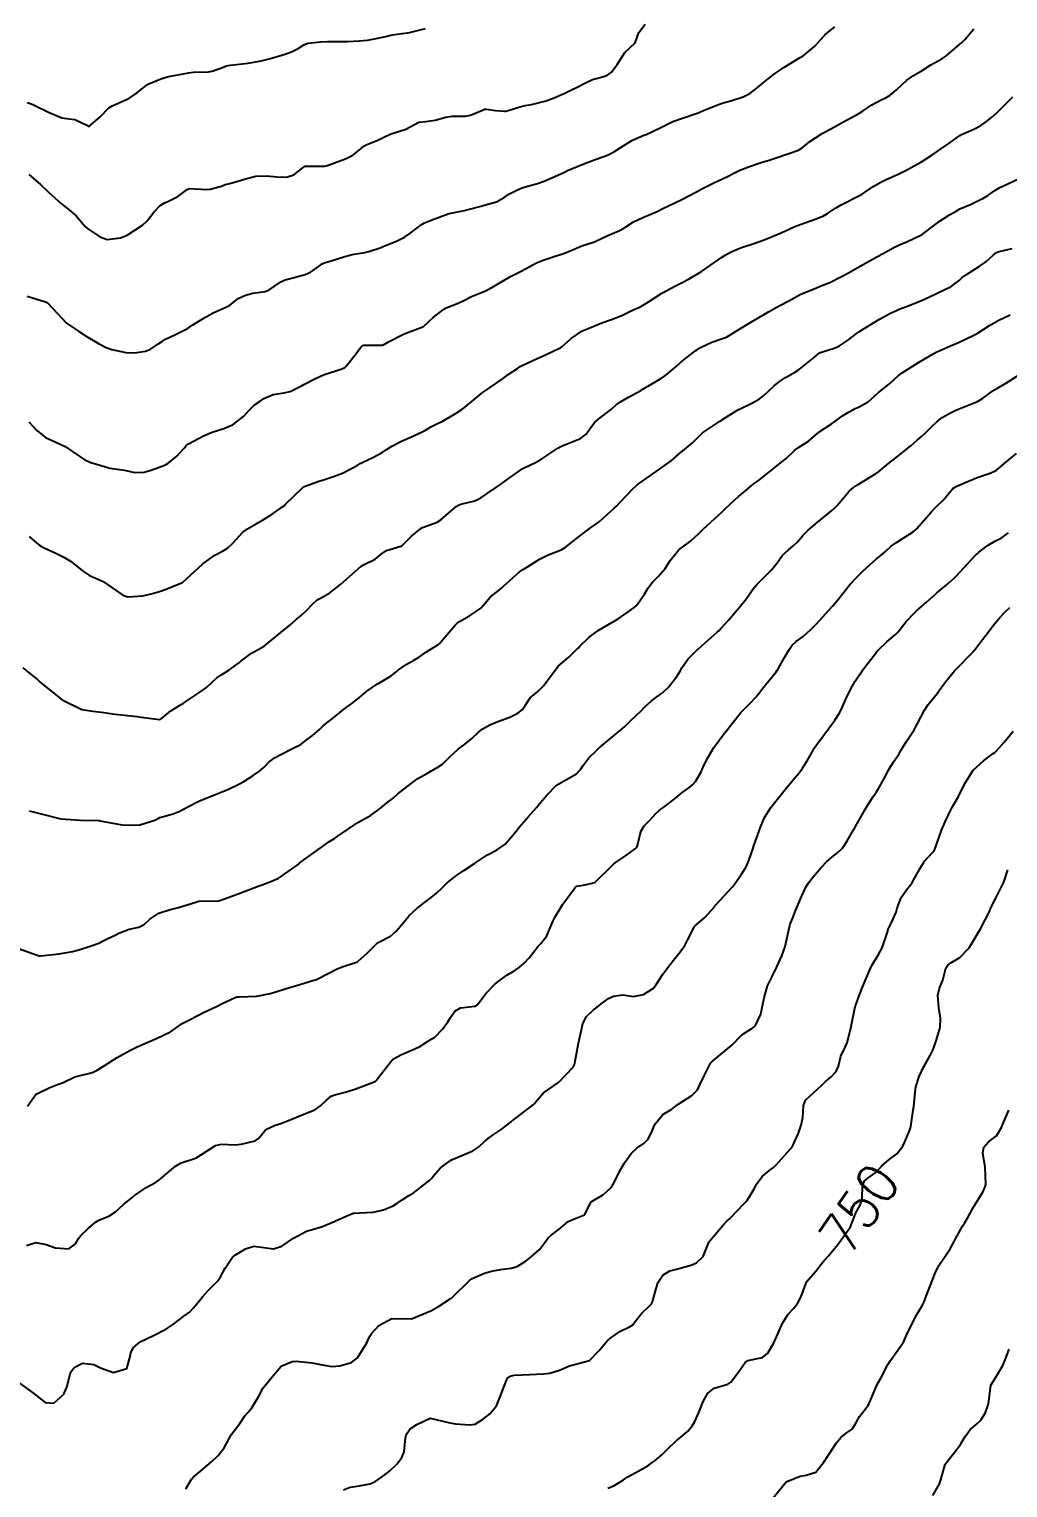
# Model space of a CAD drawing. Header units: metres. Extents: x 298520 to 308411, y 7433745 to 7450750.
# Drawn here: x 299034.4 to 299133.1, y 7449821.7 to 7449968.8 of the extents above; entities that cross this region are included whole.
import ezdxf
from ezdxf.enums import TextEntityAlignment as Align

# ---------------------------------------------------------------- set-up
doc = ezdxf.new("R2010")
doc.units = ezdxf.units.M
doc.header["$LTSCALE"] = 10
for name, color, linetype in [('Cotas', 45, 'Continuous'), ('Curvas de Nivel 1m', 11, 'Continuous'), ('Curvas de Nivel 5m', 15, 'Continuous')]:
    doc.layers.add(name, color=color, linetype=linetype)
doc.styles.add('Style-STANDARD', font='STANDARD.shx')

msp = doc.modelspace()

# ---------------------------------------------------------------- linework, layer by layer
at = {"layer": 'Curvas de Nivel 1m', "flags": 128}
for points, elevation in [([(299034.18, 7449941.86), (299036.02, 7449941.32), (299036.17, 7449941.25), (299036.27, 7449941.16), (299038.15, 7449939.14), (299039.36, 7449938.33), (299040.14, 7449937.85), (299041.38, 7449937.1), (299042.13, 7449936.69), (299042.72, 7449936.48), (299044.12, 7449936.21), (299045.02, 7449936.15), (299046.12, 7449936.33), (299046.62, 7449936.54), (299047.37, 7449937.03), (299047.82, 7449937.34), (299048.14, 7449937.54), (299049.14, 7449938.01), (299050.15, 7449938.5), (299050.46, 7449938.68), (299050.9, 7449938.98), (299051.66, 7449939.47), (299052.16, 7449939.76), (299052.95, 7449940.18), (299054.17, 7449940.72), (299054.58, 7449940.94), (299055.48, 7449941.63), (299056.19, 7449941.98), (299056.94, 7449942.17), (299058.19, 7449942.36), (299058.6, 7449942.5), (299059.14, 7449942.89), (299059.76, 7449943.33), (299060.21, 7449943.52), (299061.1, 7449943.75), (299062.21, 7449944.05), (299062.75, 7449944.31), (299063.53, 7449944.84), (299063.93, 7449945.13), (299064.23, 7449945.27), (299064.84, 7449945.43), (299066.23, 7449945.89), (299066.96, 7449946.07), (299068.24, 7449946.28), (299068.65, 7449946.37), (299069.79, 7449946.76), (299070.11, 7449946.89), (299070.25, 7449946.95), (299071.52, 7449947.47), (299072.26, 7449947.84), (299072.8, 7449948.19), (299073.48, 7449948.72), (299073.92, 7449949.07), (299074.28, 7449949.26), (299075.22, 7449949.63), (299076.29, 7449950.06), (299076.76, 7449950.21), (299078.29, 7449950.52), (299078.4, 7449950.55), (299078.81, 7449950.65), (299079.98, 7449950.96), (299080.3, 7449951.04), (299081.53, 7449951.39), (299082.31, 7449951.83), (299082.78, 7449952.15), (299083.64, 7449952.6), (299084.11, 7449952.8), (299084.33, 7449952.86), (299085.68, 7449953.23), (299086.33, 7449953.49), (299088.03, 7449954.23), (299088.34, 7449954.36), (299088.46, 7449954.42), (299088.71, 7449954.54), (299090.35, 7449955.22), (299091.5, 7449955.65), (299092.36, 7449955.96), (299092.73, 7449956.11), (299093.44, 7449956.48), (299094, 7449956.84), (299094.37, 7449957.09), (299095.24, 7449957.61), (299096.39, 7449958.12), (299096.63, 7449958.2), (299097.22, 7449958.44), (299098.4, 7449959.04), (299099.33, 7449959.49), (299100.41, 7449959.88), (299101.89, 7449960.38), (299102.42, 7449960.59), (299103.66, 7449961.11), (299104.42, 7449961.37), (299105.19, 7449961.58), (299106.43, 7449961.99), (299107.08, 7449962.32), (299107.85, 7449962.9), (299108.45, 7449963.39), (299108.96, 7449963.79), (299109.59, 7449964.29), (299110.1, 7449964.65), (299110.47, 7449964.91), (299112.18, 7449965.96), (299112.48, 7449966.13), (299112.66, 7449966.25), (299113.65, 7449967.08), (299114.5, 7449968.05), (299114.58, 7449968.15), (299114.65, 7449968.23), (299115.68, 7449969.06)], 739), ([(299034.18, 7449961.42), (299034.42, 7449961.36), (299034.8, 7449961.18), (299036.41, 7449960.39), (299037.67, 7449959.88), (299038.4, 7449959.75), (299038.97, 7449959.71), (299040.2, 7449959.11), (299040.32, 7449959.04), (299040.39, 7449959.03), (299040.46, 7449959.04), (299040.57, 7449959.11), (299041.54, 7449959.96), (299042.41, 7449960.87), (299042.75, 7449961.08), (299043.91, 7449961.58), (299044.42, 7449961.83), (299045.17, 7449962.32), (299046.06, 7449963.04), (299046.27, 7449963.21), (299046.45, 7449963.31), (299047.66, 7449963.81), (299048.45, 7449964.03), (299049.74, 7449964.28), (299050.46, 7449964.42), (299050.97, 7449964.47), (299052.46, 7449964.52), (299052.84, 7449964.59), (299053.87, 7449964.96), (299054.3, 7449965.11), (299054.46, 7449965.15), (299054.69, 7449965.18), (299056.47, 7449965.37), (299057.77, 7449965.6), (299058.47, 7449965.77), (299059.77, 7449966.17), (299060.48, 7449966.4), (299060.83, 7449966.52), (299061.51, 7449966.86), (299062.1, 7449967.24), (299062.49, 7449967.4), (299063.8, 7449967.53), (299064.49, 7449967.56), (299065.73, 7449967.57), (299066.49, 7449967.56), (299067.66, 7449967.63), (299068.5, 7449967.71), (299069.4, 7449967.87), (299070.5, 7449968.12), (299071.02, 7449968.23), (299072.51, 7449968.45), (299072.75, 7449968.49), (299073.7, 7449968.72), (299074.36, 7449968.87)], 737), ([(299034.33, 7449954.14), (299035.5, 7449953.17), (299036.31, 7449952.37), (299037.68, 7449951.15), (299038.29, 7449950.67), (299039.12, 7449949.97), (299039.85, 7449949.12), (299040.04, 7449948.89), (299040.27, 7449948.7), (299041.49, 7449947.87), (299042.26, 7449947.58), (299043.59, 7449947.75), (299044.26, 7449948.02), (299045.82, 7449949.05), (299046.28, 7449949.47), (299046.97, 7449950.35), (299047.58, 7449951.03), (299048.04, 7449951.28), (299048.3, 7449951.38), (299049.38, 7449951.93), (299050.32, 7449952.64), (299050.57, 7449952.74), (299052.32, 7449952.65), (299052.63, 7449952.66), (299053.77, 7449952.96), (299054.14, 7449953.14), (299054.33, 7449953.19), (299054.61, 7449953.23), (299056.33, 7449953.76), (299057.25, 7449953.99), (299058.33, 7449954.01), (299059.36, 7449953.91), (299060.33, 7449953.88), (299061.08, 7449954.11), (299062.04, 7449954.85), (299062.22, 7449954.98), (299062.34, 7449955), (299064.18, 7449954.99), (299064.34, 7449955.02), (299064.65, 7449955.13), (299066.35, 7449955.77), (299067.04, 7449956.11), (299067.89, 7449956.78), (299068.15, 7449957), (299068.37, 7449957.13), (299069.55, 7449957.6), (299070.38, 7449958.02), (299070.89, 7449958.25), (299072.39, 7449958.73), (299073.7, 7449959.42), (299074.4, 7449959.51), (299075.34, 7449959.63), (299076.41, 7449959.95), (299077.05, 7449960.03), (299078.41, 7449960.02), (299078.92, 7449960.14), (299080.12, 7449960.64), (299080.32, 7449960.73), (299080.41, 7449960.75), (299080.52, 7449960.75), (299081.44, 7449960.62), (299082.33, 7449960.53), (299082.41, 7449960.53), (299082.48, 7449960.54), (299082.72, 7449960.61), (299084.01, 7449961), (299084.42, 7449961.1), (299085.06, 7449961.22), (299086.42, 7449961.56), (299087.17, 7449961.81), (299088.43, 7449962.34), (299088.84, 7449962.54), (299089.89, 7449963.07), (299090.45, 7449963.38), (299091.23, 7449963.73), (299092.46, 7449964.08), (299092.75, 7449964.19), (299093.15, 7449964.48), (299093.71, 7449965.24), (299094.48, 7449966.47), (299095.53, 7449967.43), (299095.89, 7449968.46), (299096.52, 7449969.3)], 738), ([(299034.36, 7449917.64), (299034.9, 7449917.17), (299035.45, 7449916.73), (299035.88, 7449916.49), (299037.06, 7449915.96), (299037.87, 7449915.55), (299038.55, 7449915.13), (299039.85, 7449914.11), (299040.45, 7449913.71), (299041.84, 7449913.09), (299043.83, 7449911.73), (299044.32, 7449911.56), (299045.83, 7449911.64), (299046.94, 7449911.92), (299047.83, 7449912.19), (299048.44, 7449912.41), (299049.84, 7449913), (299051.86, 7449914.83), (299051.94, 7449914.9), (299052.03, 7449914.97), (299053.1, 7449915.74), (299053.88, 7449916.14), (299054.39, 7449916.44), (299054.89, 7449916.94), (299055.9, 7449918.02), (299056.41, 7449918.41), (299057.27, 7449918.91), (299057.69, 7449919.13), (299057.92, 7449919.27), (299058.91, 7449919.9), (299059.94, 7449920.62), (299060.09, 7449920.73), (299060.24, 7449920.88), (299061.96, 7449922.53), (299062.15, 7449922.66), (299062.58, 7449922.84), (299063.6, 7449923.2), (299063.97, 7449923.32), (299065.1, 7449923.69), (299065.98, 7449924.03), (299067.47, 7449924.79), (299067.78, 7449924.99), (299067.99, 7449925.1), (299069.13, 7449925.64), (299070, 7449926.12), (299070.39, 7449926.37), (299070.98, 7449926.75), (299072.02, 7449927.27), (299073.03, 7449927.71), (299074.03, 7449928.19), (299074.37, 7449928.36), (299074.92, 7449928.7), (299075.66, 7449929.07), (299076.04, 7449929.25), (299077.45, 7449930.08), (299078.05, 7449930.45), (299078.17, 7449930.54), (299078.31, 7449930.66), (299079.27, 7449931.45), (299080.07, 7449932.11), (299080.38, 7449932.33), (299080.81, 7449932.63), (299082.09, 7449933.52), (299082.72, 7449933.98), (299083.65, 7449934.59), (299083.93, 7449934.77), (299084.11, 7449934.87), (299085.27, 7449935.42), (299086.12, 7449935.79), (299087.76, 7449936.55), (299088, 7449936.67), (299088.13, 7449936.78), (299089.05, 7449937.62), (299090.15, 7449938.34), (299090.27, 7449938.4), (299090.54, 7449938.51), (299092.16, 7449939.17), (299093.12, 7449939.53), (299094.17, 7449939.94), (299094.52, 7449940.11), (299095.27, 7449940.46), (299095.89, 7449940.74), (299096.18, 7449940.88), (299097.14, 7449941.49), (299098.2, 7449942.17), (299098.36, 7449942.26), (299098.65, 7449942.42), (299099.66, 7449942.95), (299100.21, 7449943.21), (299100.99, 7449943.61), (299102.22, 7449944.38), (299104.24, 7449945.78), (299104.59, 7449946), (299105.22, 7449946.34), (299105.92, 7449946.66), (299106.25, 7449946.79), (299107.4, 7449947.17), (299108.26, 7449947.47), (299108.87, 7449947.69), (299110.27, 7449948.28), (299111.65, 7449948.89), (299112.28, 7449949.14), (299113.7, 7449949.66), (299114.29, 7449949.87), (299114.53, 7449949.98), (299114.92, 7449950.22), (299115.75, 7449950.77), (299116.3, 7449951.09), (299118.15, 7449952.02), (299118.31, 7449952.1), (299118.36, 7449952.13), (299118.43, 7449952.18), (299119.54, 7449952.95), (299120.33, 7449953.39), (299120.86, 7449953.63), (299122, 7449954.14), (299122.24, 7449954.25), (299122.34, 7449954.31), (299122.71, 7449954.5), (299124.36, 7449955.41), (299124.79, 7449955.67), (299125.47, 7449956.1), (299125.99, 7449956.47), (299126.37, 7449956.73), (299127.18, 7449957.28), (299128.27, 7449958.07), (299128.34, 7449958.12), (299128.38, 7449958.15), (299129.71, 7449958.73), (299130.4, 7449959.1), (299130.96, 7449959.48), (299131.65, 7449960.03), (299132.05, 7449960.39), (299132.42, 7449960.78), (299133.65, 7449962)], 741), ([(299033.74, 7449904.37), (299035.24, 7449903.17), (299035.49, 7449902.93), (299035.72, 7449902.74), (299037.7, 7449901.14), (299039.69, 7449900.19), (299040.79, 7449900), (299041.69, 7449899.92), (299043.05, 7449899.71), (299043.68, 7449899.63), (299045.27, 7449899.46), (299045.68, 7449899.41), (299047.52, 7449899.17), (299047.68, 7449899.23), (299048.66, 7449900.04), (299049.7, 7449900.68), (299049.9, 7449900.8), (299050.17, 7449900.99), (299051.71, 7449902.01), (299052.28, 7449902.4), (299052.87, 7449902.96), (299053.31, 7449903.37), (299053.73, 7449903.64), (299054.54, 7449904.14), (299055.59, 7449904.93), (299055.67, 7449905), (299055.75, 7449905.07), (299056.8, 7449905.87), (299057.77, 7449906.39), (299058.09, 7449906.57), (299058.5, 7449906.89), (299059.2, 7449907.47), (299059.78, 7449907.94), (299060.87, 7449908.86), (299061.35, 7449909.3), (299061.81, 7449909.68), (299062.43, 7449910.22), (299063, 7449910.84), (299063.43, 7449911.23), (299063.83, 7449911.44), (299064.71, 7449911.94), (299065.84, 7449912.81), (299067.86, 7449914.64), (299067.95, 7449914.69), (299068.12, 7449914.78), (299069.29, 7449915.35), (299069.88, 7449915.84), (299070.42, 7449916.21), (299071.89, 7449916.65), (299071.95, 7449916.67), (299072.03, 7449916.73), (299072.96, 7449917.66), (299073.91, 7449918.45), (299074.08, 7449918.54), (299074.52, 7449918.7), (299075.53, 7449919.08), (299075.92, 7449919.32), (299077.47, 7449920.67), (299077.76, 7449920.84), (299077.94, 7449920.89), (299079.34, 7449921.24), (299079.95, 7449921.53), (299080.6, 7449921.98), (299081.53, 7449922.62), (299081.97, 7449922.92), (299082.94, 7449923.63), (299083.98, 7449924.37), (299084.12, 7449924.45), (299084.4, 7449924.59), (299085.46, 7449925.1), (299086, 7449925.4), (299086.7, 7449925.86), (299087.73, 7449926.54), (299088.01, 7449926.71), (299088.31, 7449926.83), (299090.02, 7449927.52), (299090.58, 7449927.96), (299090.96, 7449928.51), (299091.42, 7449929.13), (299092.04, 7449929.64), (299093.14, 7449930.48), (299093.62, 7449930.91), (299094.06, 7449931.23), (299094.85, 7449931.69), (299096.08, 7449932.36), (299096.14, 7449932.39), (299096.23, 7449932.45), (299098.09, 7449933.53), (299098.62, 7449933.9), (299099.21, 7449934.41), (299099.68, 7449934.83), (299100.11, 7449935.2), (299100.78, 7449935.73), (299101.65, 7449936.38), (299101.93, 7449936.58), (299102.13, 7449936.69), (299103.26, 7449937.24), (299104.14, 7449937.53), (299104.75, 7449937.74), (299105.71, 7449938.33), (299105.97, 7449938.51), (299106.16, 7449938.63), (299106.94, 7449939.1), (299108.17, 7449939.83), (299108.47, 7449940), (299108.99, 7449940.29), (299109.74, 7449940.72), (299110.18, 7449940.96), (299111.04, 7449941.42), (299112.19, 7449942.03), (299112.66, 7449942.25), (299113.74, 7449942.7), (299114.2, 7449942.88), (299115.16, 7449943.27), (299116.22, 7449943.79), (299116.49, 7449943.94), (299116.98, 7449944.2), (299118.23, 7449944.91), (299119.91, 7449945.83), (299120.24, 7449946.02), (299120.33, 7449946.07), (299120.48, 7449946.16), (299121.61, 7449946.79), (299122.26, 7449947.08), (299123, 7449947.39), (299124.27, 7449947.98), (299124.35, 7449948.03), (299124.47, 7449948.11), (299125.5, 7449948.88), (299126.29, 7449949.46), (299126.66, 7449949.72), (299127.25, 7449950.08), (299127.91, 7449950.46), (299128.3, 7449950.67), (299129.42, 7449951.17), (299130.31, 7449951.58), (299130.62, 7449951.73), (299131.1, 7449952.03), (299131.81, 7449952.54), (299132.33, 7449952.84), (299133.12, 7449953.22), (299134.34, 7449953.78)], 742), ([(299034.36, 7449889.97), (299035.57, 7449889.64), (299037.56, 7449889.14), (299039.55, 7449889.03), (299041.43, 7449888.97), (299041.55, 7449888.96), (299041.72, 7449888.92), (299043.55, 7449888.58), (299044.11, 7449888.51), (299045.55, 7449888.56), (299047.06, 7449889.03), (299047.38, 7449889.2), (299047.56, 7449889.28), (299048.92, 7449889.65), (299049.57, 7449889.91), (299050.26, 7449890.3), (299051.58, 7449890.97), (299053.01, 7449891.53), (299053.59, 7449891.77), (299054.42, 7449892.12), (299055.6, 7449892.67), (299056.05, 7449892.92), (299056.99, 7449893.53), (299057.62, 7449893.97), (299058.12, 7449894.4), (299058.6, 7449894.89), (299059.19, 7449895.34), (299059.64, 7449895.59), (299061.14, 7449896.35), (299061.65, 7449896.59), (299061.81, 7449896.69), (299062.02, 7449896.85), (299062.95, 7449897.55), (299063.67, 7449898.18), (299064, 7449898.49), (299064.4, 7449898.82), (299065.12, 7449899.38), (299065.69, 7449899.85), (299066.22, 7449900.27), (299066.95, 7449900.79), (299067.71, 7449901.4), (299068.46, 7449902.03), (299069.54, 7449902.76), (299069.66, 7449902.83), (299069.72, 7449902.87), (299070.89, 7449903.59), (299071.74, 7449904.26), (299072.41, 7449904.73), (299073.27, 7449905.19), (299073.75, 7449905.49), (299074.47, 7449905.99), (299075.6, 7449906.69), (299075.7, 7449906.76), (299075.77, 7449906.84), (299077.33, 7449908.67), (299077.56, 7449908.9), (299077.8, 7449909.07), (299078.81, 7449909.64), (299079.81, 7449910.29), (299080, 7449910.45), (299080.14, 7449910.64), (299080.93, 7449911.53), (299081.84, 7449912.24), (299082.05, 7449912.41), (299082.25, 7449912.61), (299083.86, 7449914.06), (299084.17, 7449914.28), (299084.66, 7449914.58), (299085.39, 7449915.06), (299085.87, 7449915.36), (299086.67, 7449915.76), (299087.89, 7449916.22), (299088.11, 7449916.32), (299088.45, 7449916.53), (299089.9, 7449917.65), (299091.03, 7449918.51), (299091.54, 7449918.88), (299091.92, 7449919.16), (299093.42, 7449920.48), (299093.68, 7449920.73), (299093.94, 7449921.02), (299094.64, 7449921.78), (299095.31, 7449922.46), (299095.65, 7449922.77), (299095.97, 7449923.02), (299097.98, 7449924.42), (299099.15, 7449925.25), (299100, 7449925.99), (299100.21, 7449926.18), (299100.49, 7449926.4), (299101.32, 7449927.08), (299102.02, 7449927.79), (299102.32, 7449928.08), (299102.73, 7449928.37), (299104.04, 7449929.22), (299104.72, 7449929.67), (299105.78, 7449930.33), (299105.95, 7449930.43), (299106.06, 7449930.48), (299107.3, 7449931.08), (299108.07, 7449931.53), (299108.51, 7449931.86), (299108.98, 7449932.29), (299109.55, 7449932.83), (299110.09, 7449933.26), (299110.71, 7449933.67), (299111.71, 7449934.26), (299111.96, 7449934.41), (299112.11, 7449934.5), (299113.61, 7449935.73), (299114.12, 7449936.15), (299114.18, 7449936.18), (299114.33, 7449936.23), (299115.69, 7449936.65), (299116.13, 7449936.85), (299116.95, 7449937.39), (299117.97, 7449938.19), (299118.07, 7449938.27), (299118.15, 7449938.32), (299118.52, 7449938.55), (299120.17, 7449939.56), (299120.55, 7449939.77), (299121.3, 7449940.15), (299121.89, 7449940.43), (299122.18, 7449940.56), (299122.89, 7449940.84), (299124.19, 7449941.35), (299124.71, 7449941.58), (299125.81, 7449942.09), (299126.07, 7449942.22), (299126.2, 7449942.27), (299127.42, 7449942.86), (299128.21, 7449943.47), (299128.53, 7449943.75), (299128.97, 7449944.06), (299130.23, 7449944.86), (299130.92, 7449945.35), (299131.69, 7449946.03), (299132, 7449946.27), (299132.25, 7449946.37), (299133.58, 7449946.68)], 743), ([(299033.4, 7449876.05), (299035.17, 7449875.39), (299035.39, 7449875.33), (299035.54, 7449875.32), (299037.4, 7449875.54), (299038.75, 7449875.78), (299039.4, 7449875.94), (299040.64, 7449876.33), (299041.41, 7449876.62), (299041.72, 7449876.78), (299042.33, 7449877.08), (299043.06, 7449877.43), (299043.42, 7449877.63), (299044.47, 7449878.01), (299045.43, 7449878.21), (299045.98, 7449878.49), (299046.56, 7449879.03), (299047.45, 7449879.64), (299048.5, 7449879.96), (299049.45, 7449880.21), (299051.28, 7449880.79), (299051.46, 7449880.84), (299051.57, 7449880.86), (299053.46, 7449880.87), (299053.53, 7449880.88), (299053.71, 7449880.95), (299054.98, 7449881.42), (299055.47, 7449881.6), (299056.6, 7449882.04), (299057.48, 7449882.35), (299057.89, 7449882.49), (299058.93, 7449882.89), (299059.31, 7449883.06), (299059.49, 7449883.15), (299060.52, 7449883.85), (299061.51, 7449884.56), (299061.67, 7449884.69), (299061.87, 7449884.85), (299063.52, 7449886.03), (299063.99, 7449886.37), (299064.63, 7449886.82), (299065.17, 7449887.18), (299065.54, 7449887.44), (299067.55, 7449888.78), (299068.83, 7449889.5), (299069.57, 7449890.02), (299069.99, 7449890.35), (299070.48, 7449890.75), (299071.09, 7449891.24), (299071.59, 7449891.66), (299072.91, 7449892.72), (299073.61, 7449893.21), (299074.56, 7449893.75), (299075.62, 7449894.35), (299076.07, 7449894.68), (299076.87, 7449895.44), (299077.65, 7449896.17), (299077.92, 7449896.39), (299078.31, 7449896.65), (299079.06, 7449897.24), (299079.67, 7449897.86), (299080.09, 7449898.21), (299080.87, 7449898.63), (299081.43, 7449898.87), (299081.68, 7449898.97), (299082.87, 7449899.42), (299083.69, 7449899.82), (299084.12, 7449900.16), (299084.41, 7449900.58), (299084.93, 7449901.36), (299085.72, 7449902.01), (299086.29, 7449902.56), (299087.74, 7449904.54), (299088.82, 7449905.47), (299089.77, 7449906.39), (299089.84, 7449906.45), (299089.9, 7449906.52), (299090.85, 7449907.44), (299091.79, 7449908.15), (299092.36, 7449908.49), (299093.8, 7449909.32), (299094.48, 7449909.79), (299095.39, 7449910.45), (299095.61, 7449910.65), (299095.82, 7449910.92), (299096.45, 7449911.83), (299096.84, 7449912.44), (299097.27, 7449913.01), (299097.85, 7449913.59), (299098.55, 7449914.42), (299099.07, 7449915.22), (299099.89, 7449916.26), (299099.96, 7449916.33), (299100.05, 7449916.4), (299101.12, 7449917.17), (299101.91, 7449917.91), (299102.37, 7449918.37), (299103.93, 7449919.77), (299104.23, 7449920.05), (299104.54, 7449920.34), (299105.25, 7449921.03), (299105.95, 7449921.66), (299106.31, 7449921.97), (299106.72, 7449922.32), (299107.41, 7449922.87), (299107.97, 7449923.29), (299109.24, 7449924.29), (299109.99, 7449924.89), (299110.76, 7449925.51), (299111.56, 7449926.26), (299111.8, 7449926.47), (299112.01, 7449926.6), (299113.02, 7449927.25), (299114.03, 7449928.14), (299114.08, 7449928.18), (299114.15, 7449928.23), (299115.29, 7449928.97), (299116.05, 7449929.51), (299116.46, 7449929.79), (299117.12, 7449930.2), (299117.72, 7449930.53), (299118.06, 7449930.68), (299119.02, 7449931.22), (299120.08, 7449932.16), (299121.2, 7449933.04), (299122.1, 7449933.86), (299122.46, 7449934.13), (299124.11, 7449935.18), (299124.7, 7449935.53), (299125.66, 7449936.09), (299125.96, 7449936.26), (299126.13, 7449936.34), (299127.34, 7449936.87), (299128.14, 7449937.21), (299128.73, 7449937.47), (299129.9, 7449938.04), (299130.15, 7449938.19), (299131.28, 7449938.92), (299132.17, 7449939.42), (299133.35, 7449940)], 744), ([(299034.1, 7449846.12), (299035.05, 7449846.43), (299036.09, 7449846.2), (299037.04, 7449845.86), (299038.39, 7449845.77), (299039.04, 7449846.28), (299039.35, 7449846.81), (299039.58, 7449847.11), (299040.34, 7449847.84), (299041.07, 7449848.45), (299041.48, 7449848.69), (299042.4, 7449849.08), (299043.09, 7449849.5), (299043.91, 7449850.24), (299044.9, 7449851.05), (299045.01, 7449851.15), (299045.11, 7449851.23), (299046.18, 7449851.97), (299047.12, 7449852.48), (299047.45, 7449852.7), (299047.82, 7449853.01), (299048.52, 7449853.62), (299049.14, 7449854.13), (299049.7, 7449854.44), (299051.15, 7449854.91), (299051.3, 7449854.98), (299053.17, 7449856.2), (299053.78, 7449856.33), (299055.17, 7449856.25), (299055.76, 7449856.33), (299057.17, 7449856.68), (299057.51, 7449856.91), (299058.27, 7449857.8), (299059.19, 7449858.25), (299059.67, 7449858.4), (299060.87, 7449858.86), (299061.12, 7449858.95), (299061.2, 7449858.98), (299061.43, 7449859.08), (299063.21, 7449859.8), (299063.8, 7449860.24), (299064.4, 7449860.82), (299064.86, 7449861.18), (299065.23, 7449861.32), (299066.41, 7449861.61), (299067.23, 7449861.87), (299069.03, 7449862.55), (299069.24, 7449862.65), (299069.31, 7449862.69), (299069.38, 7449862.76), (299070.21, 7449863.8), (299070.95, 7449864.74), (299071.12, 7449864.9), (299071.28, 7449865), (299071.89, 7449865.34), (299073.29, 7449865.96), (299073.81, 7449866.19), (299074.57, 7449866.7), (299075.02, 7449866.97), (299075.3, 7449867.14), (299076.07, 7449867.92), (299076.61, 7449868.68), (299076.88, 7449869.12), (299077.33, 7449869.76), (299077.89, 7449870.1), (299079.34, 7449870.26), (299079.58, 7449870.4), (299079.77, 7449870.64), (299080.45, 7449871.53), (299081.36, 7449872.48), (299081.52, 7449872.62), (299082.59, 7449873.39), (299083.38, 7449873.85), (299083.83, 7449874.15), (299084.31, 7449874.58), (299084.84, 7449875.14), (299085.41, 7449875.87), (299085.71, 7449876.26), (299086, 7449876.56), (299086.62, 7449877.36), (299087.13, 7449878.55), (299087.21, 7449878.78), (299087.44, 7449879.26), (299088.22, 7449880.54), (299089.48, 7449882.24), (299089.65, 7449882.35), (299090.48, 7449882.51), (299091.31, 7449882.68), (299091.49, 7449882.77), (299093.23, 7449884.47), (299093.37, 7449884.6), (299093.51, 7449884.71), (299094.55, 7449885.42), (299095.53, 7449886.11), (299095.69, 7449886.29), (299095.77, 7449886.45), (299096.1, 7449887.89), (299096.43, 7449888.44), (299096.99, 7449889.01), (299097.57, 7449889.65), (299097.98, 7449890.02), (299098.56, 7449890.42), (299099.59, 7449891.23), (299100.22, 7449891.77), (299101.06, 7449892.39), (299101.36, 7449892.62), (299101.61, 7449892.91), (299102.16, 7449893.83), (299102.4, 7449894.37), (299102.8, 7449895.2), (299103.47, 7449896.35), (299103.66, 7449896.63), (299104.39, 7449897.62), (299104.98, 7449898.34), (299105.29, 7449898.72), (299105.68, 7449899.23), (299106.16, 7449899.85), (299106.61, 7449900.32), (299107.17, 7449900.85), (299107.71, 7449901.41), (299108.1, 7449901.92), (299108.38, 7449902.3), (299109.74, 7449903.98), (299109.87, 7449904.15), (299109.95, 7449904.28), (299110.61, 7449905.42), (299111.09, 7449906.27), (299111.37, 7449906.68), (299111.78, 7449907.04), (299112.48, 7449907.56), (299113.26, 7449908.25), (299113.8, 7449908.78), (299115.11, 7449910.22), (299115.43, 7449910.6), (299115.83, 7449911.08), (299116.34, 7449911.7), (299116.71, 7449912.2), (299117.21, 7449912.84), (299117.86, 7449913.5), (299118.53, 7449914.18), (299119.88, 7449915.39), (299120.31, 7449915.72), (299120.82, 7449916.15), (299121.37, 7449916.67), (299121.9, 7449917.04), (299122.58, 7449917.46), (299123.57, 7449918.12), (299123.77, 7449918.26), (299123.92, 7449918.39), (299125.4, 7449920.1), (299125.65, 7449920.38), (299125.94, 7449920.66), (299126.68, 7449921.36), (299127.24, 7449922.08), (299127.58, 7449922.46), (299127.97, 7449922.71), (299129.16, 7449923.23), (299129.98, 7449923.54), (299130.34, 7449923.67), (299131.33, 7449924.03), (299131.79, 7449924.21), (299131.99, 7449924.33), (299132.9, 7449925.1), (299134, 7449926)], 746), ([(299032.88, 7449832.59), (299034.86, 7449831.17), (299035.99, 7449830.29), (299036.85, 7449830.21), (299037.89, 7449831.13), (299038.19, 7449831.81), (299038.51, 7449833.12), (299038.61, 7449833.4), (299038.9, 7449833.82), (299039.77, 7449834.25), (299040.9, 7449834.11), (299041.59, 7449833.78), (299042.9, 7449833.31), (299044.24, 7449833.72), (299044.6, 7449835.05), (299044.65, 7449835.32), (299044.92, 7449835.83), (299045.57, 7449836.41), (299046.93, 7449837.03), (299048.24, 7449837.72), (299048.95, 7449838.18), (299049.4, 7449838.55), (299049.97, 7449838.99), (299050.55, 7449839.4), (299050.97, 7449839.81), (299051.89, 7449840.97), (299052.4, 7449841.55), (299053, 7449842.13), (299053.41, 7449842.54), (299053.68, 7449842.94), (299054.15, 7449843.81), (299054.91, 7449844.93), (299054.96, 7449845), (299055.03, 7449845.06), (299056.19, 7449845.77), (299057.04, 7449846.04), (299058.06, 7449845.91), (299059.04, 7449845.79), (299059.86, 7449846.05), (299061.05, 7449846.86), (299062.36, 7449847.55), (299063.07, 7449847.77), (299063.89, 7449848), (299065.08, 7449848.5), (299065.29, 7449848.6), (299065.77, 7449848.8), (299066.67, 7449849.21), (299067.09, 7449849.36), (299067.73, 7449849.42), (299069.09, 7449849.46), (299070.14, 7449849.7), (299071.1, 7449850.12), (299071.47, 7449850.36), (299072.03, 7449850.73), (299072.69, 7449851.14), (299073.11, 7449851.4), (299074.81, 7449852.69), (299074.96, 7449852.86), (299075.13, 7449853.11), (299075.89, 7449853.94), (299076.88, 7449854.67), (299077.05, 7449854.78), (299077.15, 7449854.83), (299077.4, 7449854.91), (299079.16, 7449855.66), (299079.74, 7449856.06), (299080.37, 7449856.63), (299080.81, 7449856.99), (299081.18, 7449857.26), (299081.99, 7449857.81), (299083.02, 7449858.6), (299083.12, 7449858.69), (299083.2, 7449858.77), (299083.95, 7449859.33), (299085.22, 7449860.3), (299085.36, 7449860.43), (299085.47, 7449860.57), (299086.27, 7449861.52), (299087.24, 7449862.19), (299087.78, 7449862.54), (299089.27, 7449864.11), (299089.41, 7449864.38), (299089.44, 7449864.52), (299089.46, 7449864.71), (299089.82, 7449866.51), (299090.08, 7449867.73), (299090.25, 7449868.51), (299090.61, 7449869.22), (299091.33, 7449869.88), (299091.68, 7449870.15), (299092.09, 7449870.49), (299092.82, 7449871.02), (299093.35, 7449871.28), (299094.28, 7449871.39), (299095.35, 7449871.22), (299096.35, 7449871.44), (299097.36, 7449872.07), (299097.66, 7449872.43), (299098.32, 7449873.48), (299099.01, 7449874.41), (299099.4, 7449874.89), (299100.07, 7449875.73), (299100.53, 7449876.39), (299100.84, 7449876.97), (299101.43, 7449878.17), (299101.52, 7449878.29), (299101.6, 7449878.38), (299102.58, 7449879.23), (299103.46, 7449880.2), (299103.53, 7449880.29), (299103.58, 7449880.36), (299104.5, 7449881.37), (299105.38, 7449882.33), (299105.48, 7449882.47), (299106.24, 7449883.58), (299106.72, 7449884.32), (299106.97, 7449884.85), (299107.45, 7449886.31), (299107.47, 7449886.37), (299107.54, 7449886.53), (299108.18, 7449888.3), (299108.59, 7449889.27), (299109.21, 7449890.29), (299109.59, 7449890.77), (299110.26, 7449891.61), (299110.8, 7449892.27), (299111.16, 7449892.71), (299111.61, 7449893.24), (299112.07, 7449893.8), (299112.41, 7449894.25), (299112.89, 7449894.99), (299113.58, 7449896.24), (299113.6, 7449896.29), (299113.65, 7449896.37), (299115.03, 7449898.22), (299115.68, 7449899.11), (299116.12, 7449899.78), (299116.33, 7449900.2), (299116.76, 7449901.15), (299117.24, 7449902.19), (299117.41, 7449902.51), (299117.73, 7449903.04), (299118.49, 7449904.18), (299119.04, 7449904.88), (299119.77, 7449905.83), (299119.91, 7449906.02), (299120.03, 7449906.16), (299120.92, 7449907.01), (299121.79, 7449907.76), (299121.98, 7449907.95), (299122.15, 7449908.14), (299122.88, 7449909.05), (299123.81, 7449910.03), (299123.91, 7449910.12), (299124.93, 7449911), (299125.84, 7449911.82), (299125.98, 7449911.95), (299126.14, 7449912.09), (299127.08, 7449912.85), (299127.86, 7449913.57), (299128.33, 7449914.06), (299129.88, 7449915.75), (299130.03, 7449915.89), (299130.19, 7449916.04), (299131.15, 7449916.77), (299131.9, 7449917.18), (299132.45, 7449917.47), (299133.21, 7449918.01)], 747), ([(299050.17, 7449821.56), (299050.77, 7449822.55), (299050.97, 7449822.77), (299051.22, 7449822.98), (299052.79, 7449824.3), (299053.45, 7449824.94), (299054.05, 7449825.69), (299054.72, 7449826.93), (299054.76, 7449827), (299054.82, 7449827.1), (299055.62, 7449828.14), (299056.14, 7449828.92), (299056.46, 7449829.3), (299056.85, 7449829.74), (299057.54, 7449830.9), (299058, 7449831.77), (299058.89, 7449832.88), (299059.82, 7449833.95), (299060.91, 7449834.42), (299061.33, 7449834.44), (299062.91, 7449834.26), (299064.13, 7449834.05), (299064.9, 7449833.91), (299065.74, 7449833.97), (299066.91, 7449834.32), (299067.51, 7449834.78), (299068.44, 7449836.28), (299068.66, 7449836.76), (299068.75, 7449836.95), (299068.94, 7449837.27), (299069.67, 7449838.04), (299070.96, 7449838.74), (299072.96, 7449838.72), (299074.97, 7449839.56), (299075.69, 7449839.97), (299076.77, 7449840.67), (299076.9, 7449840.75), (299076.98, 7449840.81), (299078.87, 7449842.64), (299078.94, 7449842.7), (299079, 7449842.75), (299080.32, 7449843.32), (299081.02, 7449843.53), (299081.94, 7449843.69), (299083.02, 7449843.82), (299083.62, 7449843.99), (299084.54, 7449844.58), (299085.04, 7449844.97), (299085.88, 7449845.72), (299086.52, 7449846.56), (299086.74, 7449846.87), (299087.06, 7449847.17), (299087.86, 7449847.76), (299088.76, 7449848.52), (299089.08, 7449848.66), (299090.4, 7449849.19), (299091.1, 7449850.5), (299092.34, 7449851.26), (299093.12, 7449852.01), (299093.42, 7449852.48), (299093.97, 7449853.64), (299094.44, 7449854.46), (299095.16, 7449855.42), (299095.68, 7449855.93), (299096.44, 7449856.44), (299096.81, 7449856.8), (299097.18, 7449857.51), (299097.45, 7449858.17), (299097.58, 7449858.43), (299098.31, 7449859.32), (299099.21, 7449859.88), (299099.53, 7449860.1), (299099.94, 7449860.4), (299101.23, 7449861.23), (299101.8, 7449861.82), (299102.1, 7449862.37), (299102.47, 7449863.16), (299103.05, 7449864.36), (299103.13, 7449864.5), (299103.28, 7449864.66), (299105.29, 7449866.33), (299106.28, 7449867.35), (299107.31, 7449867.99), (299107.5, 7449868.12), (299107.68, 7449868.31), (299108.19, 7449869.44), (299108.38, 7449870.3), (299108.54, 7449871.11), (299108.89, 7449872.29), (299109.03, 7449872.63), (299109.37, 7449873.31), (299109.86, 7449874.28), (299110.33, 7449875.34), (299110.66, 7449876.27), (299110.81, 7449876.87), (299111.1, 7449878.26), (299111.18, 7449878.52), (299111.45, 7449879.15), (299111.75, 7449879.97), (299111.86, 7449880.26), (299112.33, 7449881.39), (299112.75, 7449882.25), (299113.03, 7449882.7), (299113.49, 7449883.3), (299114.28, 7449884.23), (299114.87, 7449884.86), (299115.52, 7449885.4), (299115.99, 7449885.74), (299116.43, 7449886.2), (299116.88, 7449886.86), (299117.55, 7449888.03), (299117.61, 7449888.13), (299117.65, 7449888.19), (299117.76, 7449888.39), (299118.75, 7449890.17), (299119.07, 7449890.68), (299119.59, 7449891.43), (299119.88, 7449891.88), (299120.06, 7449892.16), (299120.62, 7449893.14), (299121.13, 7449894.14), (299121.31, 7449894.46), (299121.64, 7449894.95), (299122.12, 7449895.66), (299122.41, 7449896.13), (299122.88, 7449896.91), (299123.67, 7449898.12), (299124.73, 7449900.1), (299125.1, 7449900.7), (299125.71, 7449901.44), (299126.01, 7449901.8), (299126.21, 7449902.09), (299126.84, 7449902.97), (299127.74, 7449904.07), (299129.66, 7449906.04), (299129.71, 7449906.1), (299129.76, 7449906.17), (299130.57, 7449907.24), (299131.17, 7449908.03), (299131.45, 7449908.37), (299131.8, 7449908.81), (299132.34, 7449909.48), (299132.81, 7449910.01), (299133.34, 7449910.48)], 748), ([(299066.09, 7449821.46), (299066.76, 7449821.74), (299067.66, 7449821.88), (299068.76, 7449822.06), (299069.24, 7449822.28), (299069.92, 7449822.75), (299070.42, 7449823.1), (299070.78, 7449823.39), (299071.46, 7449824.06), (299071.99, 7449824.73), (299072.22, 7449825.3), (299072.36, 7449826.72), (299072.45, 7449827.09), (299072.83, 7449827.61), (299073.48, 7449828.07), (299074.84, 7449828.69), (299076.84, 7449828.22), (299077.38, 7449828.12), (299078.83, 7449828.01), (299079.37, 7449828.1), (299080.23, 7449828.63), (299080.85, 7449829.13), (299081.53, 7449829.94), (299081.81, 7449830.61), (299082.09, 7449831.39), (299082.57, 7449832.6), (299082.69, 7449832.81), (299082.9, 7449832.94), (299083.32, 7449833.02), (299084.9, 7449833.11), (299086.29, 7449833.17), (299086.9, 7449833.23), (299087.89, 7449833.55), (299088.91, 7449833.97), (299090.91, 7449834.5), (299091.88, 7449835.53), (299092.7, 7449836.48), (299092.83, 7449836.59), (299092.94, 7449836.68), (299093.98, 7449837.43), (299094.95, 7449837.9), (299095.29, 7449838.12), (299095.53, 7449838.44), (299096.15, 7449839.26), (299096.98, 7449840.02), (299097.18, 7449840.23), (299097.27, 7449840.43), (299097.64, 7449841.78), (299097.85, 7449842.42), (299098.31, 7449843.12), (299099.02, 7449843.55), (299099.68, 7449843.74), (299101.03, 7449844.08), (299101.25, 7449844.15), (299101.72, 7449844.37), (299102.4, 7449845), (299102.94, 7449846.36), (299102.97, 7449846.44), (299103.06, 7449846.57), (299104.55, 7449848.34), (299104.81, 7449848.6), (299105.08, 7449848.84), (299105.81, 7449849.6), (299106.5, 7449850.32), (299106.79, 7449850.63), (299107.11, 7449851.1), (299107.55, 7449851.88), (299107.78, 7449852.3), (299108.35, 7449853.08), (299109.14, 7449853.73), (299109.47, 7449853.97), (299109.8, 7449854.28), (299111.17, 7449855.84), (299111.35, 7449856.08), (299111.46, 7449856.26), (299111.99, 7449857.45), (299112.29, 7449858.25), (299112.43, 7449859.02), (299112.5, 7449860.25), (299112.72, 7449860.76), (299113.23, 7449861.25), (299114.28, 7449862.22), (299114.76, 7449862.7), (299115.26, 7449863.1), (299115.81, 7449863.66), (299116.04, 7449864.2), (299116.28, 7449865.2), (299116.76, 7449866.2), (299116.92, 7449866.57), (299117.31, 7449868.19), (299117.66, 7449869.87), (299117.74, 7449870.19), (299118.15, 7449871.39), (299118.45, 7449872.18), (299118.72, 7449872.82), (299119.29, 7449874.17), (299119.32, 7449874.23), (299119.39, 7449874.35), (299120.09, 7449875.47), (299120.45, 7449876.15), (299121, 7449877.71), (299121.1, 7449878.15), (299121.21, 7449878.37), (299121.44, 7449878.77), (299121.85, 7449879.74), (299121.97, 7449880.13), (299122.37, 7449881.23), (299123, 7449882.12), (299123.23, 7449882.38), (299123.49, 7449882.74), (299124.24, 7449884.11), (299124.73, 7449884.89), (299125.53, 7449885.76), (299125.68, 7449885.94), (299125.77, 7449886.09), (299126.22, 7449887.41), (299126.47, 7449888.08), (299126.8, 7449888.84), (299127.37, 7449890.07), (299127.45, 7449890.2), (299127.58, 7449890.43), (299128.18, 7449891.48), (299128.46, 7449892.06), (299128.86, 7449892.81), (299129.62, 7449894.05), (299130.68, 7449894.99), (299131.65, 7449895.73), (299131.81, 7449895.86), (299131.97, 7449896.02), (299132.77, 7449896.9), (299133.67, 7449898)], 749), ([(299109.15, 7449820.29), (299110.76, 7449822.26), (299112.17, 7449822.85), (299112.77, 7449822.94), (299113.75, 7449823.26), (299114.54, 7449824.22), (299114.64, 7449824.38), (299114.8, 7449824.61), (299115.85, 7449826.2), (299116.28, 7449826.74), (299116.83, 7449827.17), (299117.42, 7449827.6), (299117.8, 7449828.18), (299118.16, 7449828.87), (299118.86, 7449829.76), (299119.04, 7449829.99), (299119.14, 7449830.17), (299119.64, 7449831.4), (299119.98, 7449832.16), (299120.3, 7449832.74), (299120.91, 7449833.9), (299120.99, 7449834.07), (299121.04, 7449834.15), (299121.3, 7449834.52), (299122.44, 7449836.12), (299122.62, 7449836.44), (299122.94, 7449837.18), (299123.26, 7449837.81), (299123.41, 7449838.12), (299123.93, 7449839.15), (299124.51, 7449840.1), (299124.67, 7449840.42), (299124.99, 7449841.28), (299125.31, 7449842.1), (299125.78, 7449843.33), (299126.15, 7449844.08), (299127.05, 7449845.38), (299127.32, 7449845.79), (299127.48, 7449846.07), (299128.02, 7449847.1), (299128.54, 7449848.06), (299128.75, 7449848.38), (299129.09, 7449848.92), (299129.49, 7449849.66), (299129.7, 7449850.04), (299130.59, 7449851.5), (299130.85, 7449852.02), (299130.9, 7449852.25), (299130.85, 7449854.02), (299130.6, 7449855.46), (299130.71, 7449856.03), (299131.18, 7449856.57), (299132, 7449857.19), (299132.49, 7449858.01), (299132.68, 7449858.52), (299133.22, 7449859.77)], 751), ([(299125.56, 7449820.9), (299126.22, 7449822.08), (299126.38, 7449822.47), (299126.79, 7449824.07), (299127.69, 7449825.17), (299128.35, 7449826.05), (299128.53, 7449826.34), (299128.82, 7449826.83), (299129.34, 7449827.54), (299129.94, 7449828.04), (299130.4, 7449828.48), (299130.86, 7449829.26), (299131.16, 7449830.03), (299131.21, 7449830.37), (299131.43, 7449832.02), (299131.98, 7449832.93), (299132.62, 7449834), (299132.92, 7449834.75), (299133.26, 7449835.66)], 752)]:
    msp.add_lwpolyline(points, dxfattribs=dict(at, elevation=elevation))
at = {"layer": 'Curvas de Nivel 5m', "flags": 128}
for points, elevation in [([(299034.34, 7449929.19), (299035.16, 7449928.31), (299036.02, 7449927.63), (299037.05, 7449927.15), (299038.01, 7449926.7), (299039.27, 7449925.85), (299039.99, 7449925.36), (299040.6, 7449925.1), (299041.98, 7449924.68), (299042.52, 7449924.54), (299043.98, 7449924.31), (299045.02, 7449924.1), (299045.97, 7449924.11), (299046.68, 7449924.33), (299047.98, 7449924.78), (299048.14, 7449924.85), (299048.4, 7449925.02), (299049.27, 7449925.73), (299050.01, 7449926.56), (299050.21, 7449926.8), (299050.47, 7449926.99), (299052.02, 7449927.83), (299052.83, 7449928.15), (299054.03, 7449928.53), (299054.97, 7449928.94), (299056.04, 7449929.77), (299056.59, 7449930.37), (299057.13, 7449930.91), (299057.67, 7449931.3), (299058.06, 7449931.54), (299059.01, 7449931.95), (299060.07, 7449932.12), (299060.7, 7449932.25), (299061.91, 7449932.85), (299062.08, 7449932.95), (299063.34, 7449933.59), (299064.09, 7449933.93), (299065.81, 7449934.51), (299066.1, 7449934.61), (299066.23, 7449934.67), (299066.36, 7449934.8), (299067.12, 7449935.79), (299067.89, 7449936.78), (299068.02, 7449936.89), (299068.13, 7449936.93), (299069.96, 7449936.94), (299070.14, 7449936.98), (299070.65, 7449937.26), (299072.15, 7449938.04), (299072.64, 7449938.23), (299073.93, 7449938.71), (299074.08, 7449938.78), (299074.15, 7449938.82), (299075.15, 7449939.72), (299076.17, 7449940.54), (299076.45, 7449940.69), (299077.68, 7449941.17), (299078.18, 7449941.42), (299079, 7449941.85), (299080.2, 7449942.32), (299080.42, 7449942.41), (299080.84, 7449942.63), (299082.21, 7449943.44), (299082.96, 7449943.86), (299084.22, 7449944.49), (299084.29, 7449944.52), (299084.39, 7449944.59), (299085.57, 7449945.23), (299086.23, 7449945.52), (299087.66, 7449945.97), (299088.24, 7449946.16), (299089.13, 7449946.53), (299089.91, 7449946.86), (299090.25, 7449946.98), (299091.41, 7449947.35), (299092.26, 7449947.76), (299092.75, 7449948.01), (299093.87, 7449948.47), (299094.15, 7449948.59), (299094.27, 7449948.68), (299095.35, 7449949.39), (299096.29, 7449949.8), (299097.73, 7449950.43), (299098.3, 7449950.71), (299099.46, 7449951.25), (299100.31, 7449951.66), (299101.63, 7449952.38), (299102.07, 7449952.62), (299102.32, 7449952.75), (299103.41, 7449953.28), (299104.33, 7449953.71), (299104.77, 7449953.91), (299105.6, 7449954.34), (299106.09, 7449954.59), (299106.35, 7449954.7), (299106.96, 7449954.94), (299108.35, 7449955.38), (299109.06, 7449955.59), (299110.36, 7449956.03), (299110.54, 7449956.1), (299111.03, 7449956.27), (299112.01, 7449956.62), (299112.37, 7449956.84), (299113.16, 7449957.47), (299114.28, 7449958.23), (299114.39, 7449958.3), (299115.65, 7449958.97), (299116.4, 7449959.38), (299117.91, 7449960.19), (299118.42, 7449960.51), (299119.41, 7449961.19), (299120.43, 7449961.7), (299120.74, 7449961.85), (299121.24, 7449962.15), (299121.91, 7449962.68), (299122.45, 7449963.22), (299122.93, 7449963.66), (299123.61, 7449964.12), (299124.47, 7449964.65), (299125.37, 7449965.2), (299126.48, 7449965.82), (299126.87, 7449966.08), (299128.5, 7449967.47), (299128.78, 7449967.78), (299129.01, 7449968.05), (299129.7, 7449968.86)], 740), ([(299034.22, 7449860.18), (299034.92, 7449861.17), (299035.06, 7449861.34), (299035.23, 7449861.45), (299036.38, 7449862.01), (299037.24, 7449862.36), (299037.81, 7449862.57), (299038.99, 7449863.12), (299039.25, 7449863.21), (299040.78, 7449863.58), (299041.25, 7449863.79), (299042.04, 7449864.3), (299043.27, 7449865.07), (299044.55, 7449865.78), (299045.28, 7449866.15), (299047.29, 7449867.02), (299048.64, 7449867.67), (299049.31, 7449868.12), (299049.82, 7449868.49), (299050.75, 7449868.99), (299051.14, 7449869.17), (299051.33, 7449869.28), (299051.98, 7449869.62), (299053.34, 7449870.25), (299053.8, 7449870.49), (299054.73, 7449870.94), (299055.16, 7449871.12), (299055.35, 7449871.18), (299055.61, 7449871.19), (299057.35, 7449871.27), (299058.7, 7449871.54), (299059.35, 7449871.74), (299060.22, 7449872.01), (299061.36, 7449872.35), (299063.01, 7449872.84), (299063.28, 7449872.92), (299063.36, 7449872.95), (299064.62, 7449873.57), (299065.38, 7449873.98), (299065.96, 7449874.23), (299067.39, 7449874.68), (299067.47, 7449874.7), (299067.57, 7449874.78), (299068.52, 7449875.65), (299069.41, 7449876.55), (299069.53, 7449876.64), (299069.73, 7449876.76), (299070.84, 7449877.32), (299071.42, 7449877.81), (299072.17, 7449878.73), (299072.74, 7449879.42), (299073.45, 7449880.09), (299073.81, 7449880.35), (299074.27, 7449880.7), (299074.94, 7449881.23), (299075.47, 7449881.67), (299076.01, 7449882.16), (299076.55, 7449882.68), (299077.05, 7449883.11), (299077.49, 7449883.45), (299078.22, 7449883.94), (299079.31, 7449884.64), (299079.51, 7449884.78), (299080.64, 7449885.51), (299081.53, 7449885.99), (299082.4, 7449886.61), (299083.55, 7449887.93), (299083.83, 7449888.31), (299084.05, 7449888.59), (299084.75, 7449889.39), (299085.58, 7449890.29), (299085.7, 7449890.45), (299085.78, 7449890.57), (299086.6, 7449891.55), (299087.6, 7449892.55), (299089.61, 7449893.69), (299090.01, 7449894.12), (299090.26, 7449894.51), (299090.84, 7449895.3), (299091.65, 7449896.08), (299091.87, 7449896.28), (299092.09, 7449896.49), (299093.67, 7449897.81), (299094.04, 7449898.1), (299094.47, 7449898.46), (299095.08, 7449899.06), (299095.69, 7449899.63), (299096.11, 7449900.03), (299096.51, 7449900.44), (299097.13, 7449901.01), (299097.71, 7449901.45), (299098.27, 7449901.86), (299098.85, 7449902.41), (299099.73, 7449903.51), (299100.07, 7449904.06), (299100.25, 7449904.39), (299100.86, 7449905.29), (299101.77, 7449906.19), (299101.87, 7449906.28), (299101.98, 7449906.38), (299103.79, 7449907.97), (299103.99, 7449908.15), (299104.18, 7449908.35), (299104.94, 7449909.2), (299105.81, 7449910.22), (299105.86, 7449910.28), (299105.91, 7449910.33), (299106.76, 7449911.39), (299107.41, 7449912.31), (299107.6, 7449912.56), (299107.85, 7449912.83), (299109.33, 7449914.29), (299109.87, 7449914.99), (299110.4, 7449915.75), (299110.95, 7449916.27), (299111.47, 7449916.68), (299111.9, 7449917.11), (299112.43, 7449917.72), (299112.96, 7449918.24), (299113.92, 7449919.07), (299114.57, 7449919.58), (299115.33, 7449920.22), (299115.65, 7449920.5), (299115.94, 7449920.81), (299116.58, 7449921.58), (299117.13, 7449922.2), (299117.57, 7449922.59), (299117.97, 7449922.85), (299119.78, 7449923.96), (299119.98, 7449924.08), (299120.03, 7449924.11), (299120.08, 7449924.16), (299121.12, 7449925.02), (299122, 7449925.7), (299122.55, 7449926.13), (299123.35, 7449926.79), (299124.02, 7449927.37), (299124.41, 7449927.72), (299124.82, 7449928.1), (299125.43, 7449928.71), (299126.04, 7449929.28), (299126.5, 7449929.63), (299127.28, 7449930.08), (299127.8, 7449930.33), (299128.06, 7449930.45), (299128.71, 7449930.71), (299130.06, 7449931.24), (299130.56, 7449931.54), (299131.21, 7449932.03), (299131.72, 7449932.38), (299132.08, 7449932.6), (299132.98, 7449933.12), (299134.1, 7449933.84)], 745), ([(299092.76, 7449821.62), (299093.37, 7449821.87), (299094.34, 7449822.46), (299094.58, 7449822.65), (299094.78, 7449822.79), (299095.52, 7449823.19), (299096.79, 7449823.9), (299097.11, 7449824.11), (299097.54, 7449824.42), (299098.23, 7449824.99), (299098.8, 7449825.55), (299099.67, 7449826.4), (299100.29, 7449826.92), (299100.83, 7449827.39), (299101.28, 7449827.93), (299101.54, 7449828.37), (299101.94, 7449829.28), (299102.37, 7449830.36), (299102.54, 7449830.69), (299102.87, 7449831.22), (299103.51, 7449831.72), (299104.88, 7449832.14), (299105.19, 7449832.34), (299105.91, 7449833.31), (299106.64, 7449834.31), (299106.91, 7449834.51), (299108.38, 7449834.83), (299108.92, 7449835.24), (299109.52, 7449836.28), (299109.96, 7449837.27), (299110.39, 7449838.27), (299110.97, 7449839.18), (299111.49, 7449839.75), (299111.89, 7449840.25), (299112.27, 7449840.97), (299112.73, 7449842.24), (299112.81, 7449842.43), (299113.01, 7449842.69), (299113.74, 7449843.51), (299114.29, 7449844.23), (299114.64, 7449844.62), (299115.04, 7449845.06), (299115.96, 7449846.21), (299117.07, 7449847.76), (299117.25, 7449848.01), (299117.33, 7449848.19), (299117.81, 7449849.46), (299118.24, 7449850.18), (299118.43, 7449850.85), (299118.46, 7449852.18), (299118.67, 7449852.64), (299119.14, 7449853), (299119.81, 7449853.49), (299120.43, 7449854.15), (299121.16, 7449854.8), (299121.93, 7449855.37), (299122.54, 7449856.13), (299122.72, 7449856.58), (299123.19, 7449857.69), (299123.32, 7449857.99), (299123.35, 7449858.12), (299123.58, 7449859.76), (299123.63, 7449860.12), (299123.77, 7449861.58), (299123.85, 7449862.11), (299124.19, 7449863.17), (299124.63, 7449864.11), (299124.86, 7449864.51), (299125.28, 7449865.27), (299125.55, 7449865.83), (299125.66, 7449866.09), (299125.86, 7449866.65), (299126.3, 7449868.09), (299126.35, 7449869.06), (299126.17, 7449870.08), (299126.06, 7449871.38), (299126.25, 7449872.08), (299126.56, 7449872.89), (299126.87, 7449874.08), (299127.06, 7449874.4), (299127.39, 7449874.63), (299128.29, 7449875.17), (299129.14, 7449876.05), (299129.25, 7449876.22), (299129.42, 7449876.48), (299130.38, 7449878.04), (299131.3, 7449879.87), (299131.36, 7449880.02), (299131.39, 7449880.08), (299131.46, 7449880.24), (299132.06, 7449881.43), (299132.36, 7449882.01), (299132.72, 7449882.78), (299133.13, 7449884)], 750)]:
    msp.add_lwpolyline(points, dxfattribs=dict(at, elevation=elevation))

# ---------------------------------------------------------------- texts
at = {"layer": 'Cotas', "style": 'Style-STANDARD'}
msp.add_text('750', height=4, rotation=55.1098, dxfattribs=at).set_placement((299118.13, 7449849.82, 750), align=Align.MIDDLE_CENTER)

doc.saveas('drawing.dxf')
